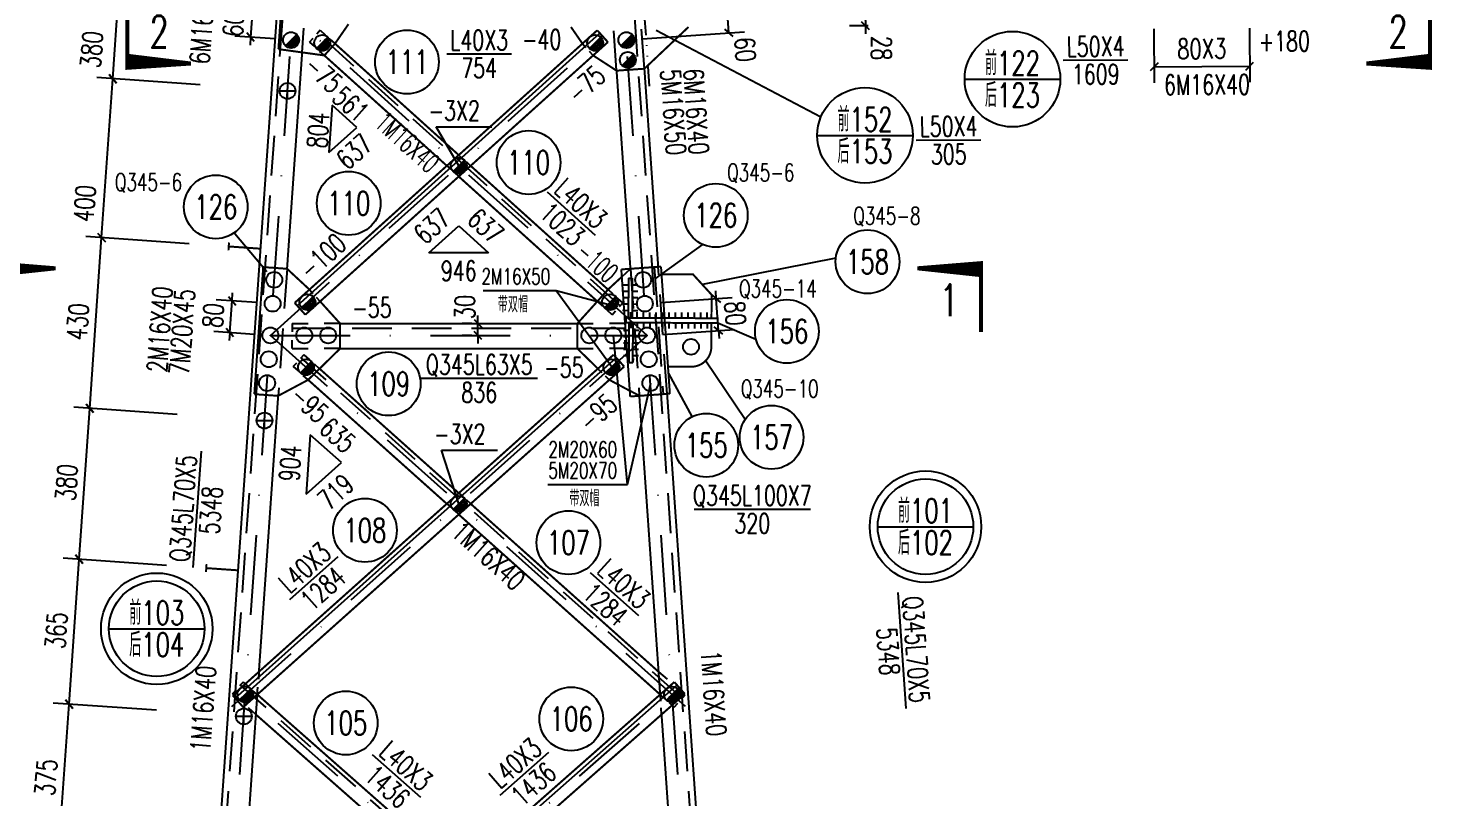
# Model space of a CAD drawing. Header units: millimetres. Extents: x 34238 to 35079, y -7738 to -7144.
# Drawn here: x 34331.1 to 34507.4, y -7601.4 to -7504.7 of the extents above; entities that cross this region are included whole.
import ezdxf
from ezdxf.enums import TextEntityAlignment as Align

# ---------------------------------------------------------------- set-up
doc = ezdxf.new("R2010")
doc.units = ezdxf.units.MM
doc.header["$LTSCALE"] = 10
for name, pattern in [('DASHDOTX2', [2, 1, -0.5, 0, -0.5]), ('DASHED', [0.75, 0.5, -0.25]), ('DIVIDE2', [0.625, 0.25, -0.125, 0, -0.125, 0, -0.125])]:
    doc.linetypes.add(name, pattern=pattern)
for name, color, linetype in [('$TD_AUDIT_GENERATED_(886)', 4, 'Continuous'), ('1', 1, 'DASHED'), ('2', 1, 'Continuous'), ('3', 1, 'Continuous'), ('4', 2, 'DASHDOTX2'), ('7', 3, 'DIVIDE2'), ('8', 3, 'Continuous')]:
    doc.layers.add(name, color=color, linetype=linetype)
doc.styles.add('DXT', font='simplex.shx', dxfattribs={"width": 0.72, "bigfont": 'hztxt.shx'})
doc.styles.get("Standard").update_dxf_attribs({"font": 'SIMPLEX.shx', "width": 0.7, "bigfont": 'gbhzfs.shx'})
doc.dimstyles.new('BZ$0', dxfattribs={"dimtxt": 2.5, "dimasz": 1, "dimexe": 2, "dimexo": 2, "dimgap": 1, "dimtad": 1, "dimdec": 0, "dimlfac": 20, "dimzin": 12, "dimdsep": 46, "dimtxsty": 'DXT', "dimblk": 'OBLIQUE', "dimcen": 0.09, "dimclrd": 1, "dimclre": 1, "dimclrt": 7, "dimadec": 4, "dimazin": 3, "dimtfac": 1.4, "dimtdec": 0, "dimtix": 1, "dimtmove": 2, "dimatfit": 3, "dimldrblk": 'OBLIQUE', "dimfxl": 1, "dimtolj": 1, "dimtzin": 0, "dimarcsym": 0})

# ---------------------------------------------------------------- blocks, each defined once
blk = doc.blocks.new('_Oblique')
at = {"color": 0, "linetype": 'ByBlock', "lineweight": -2}
blk.add_line((-0.5, -0.5), (0.5, 0.5), dxfattribs=at)
blk = doc.blocks.new('*D18')
at = {"layer": '3', "color": 1, "lineweight": -2}
for p, q in [((34410.57052517153, -7539.223468587063), (34419.54869269123, -7538.596520005895)), ((34417.55355120763, -7538.735841434197), (34417.48389049348, -7537.738270692393)), ((34417.83217370718, -7542.725832880007), (34417.55355120763, -7538.735841434197)), ((34410.84902517151, -7543.213468587061), (34419.82731519079, -7542.586511451706)), ((34417.83217370718, -7542.725832880007), (34417.90183442134, -7543.723403621811))]:
    blk.add_line(p, q, dxfattribs=at)
at = {"layer": 'Defpoints', "color": 0}
for p in [(34408.57538368793, -7539.362790015365), (34417.55355120763, -7538.735841434197), (34408.8538836879, -7543.352790015363)]:
    blk.add_point(p, dxfattribs=at)
at = {"layer": '3', "color": 1, "lineweight": -2}
for p, rotation in [((34417.55355120763, -7538.735841434197), 273.9945000001416), ((34417.83217370718, -7542.725832880007), 93.9945000001416)]:
    blk.add_blockref('_Oblique', p, dxfattribs=dict(at, rotation=rotation))
at = {"layer": '3', "color": 7, "insert": (34419.93739662646, -7540.574100550263), "char_height": 2.5, "attachment_point": 5, "rotation": 273.9945000001416, "style": 'DXT'}
blk.add_mtext('\\A1;80', dxfattribs=at)
blk = doc.blocks.new('M16X40')
blk.add_line((-0.1414200067520142, -0.1414200067520142), (0.1414200067520142, 0.1414200067520142))
blk.add_circle((0, 0), 0.2000000029802322)
for radius in [0.1599984774463594, 0.1199988633531256, 0.0799992387231797, 0.0399996193615898]:
    blk.add_arc((0, 0), radius, 225.0000000000001, 45.00000000000005)
blk = doc.blocks.new('*D25')
at = {"layer": '3', "color": 1, "lineweight": -2}
for p, q in [((34354.04874196111, -7492.921972069271), (34341.08040050666, -7492.01641098981)), ((34341.75204591644, -7511.109229193085), (34343.07554223343, -7492.155728935911)), ((34352.72524196112, -7511.875472069267), (34339.75690418967, -7510.969911246985))]:
    blk.add_line(p, q, dxfattribs=at)
at = {"layer": 'Defpoints', "color": 0}
for p in [(34343.07554223343, -7492.155728935911), (34356.04388368788, -7493.061290015372), (34354.72038368789, -7512.014790015368)]:
    blk.add_point(p, dxfattribs=at)
at = {"layer": '3', "color": 1, "lineweight": -2}
for p, rotation in [((34343.07554223343, -7492.155728935911), 86.00560000048176), ((34341.75204591644, -7511.109229193085), 266.0056000004818)]:
    blk.add_blockref('_Oblique', p, dxfattribs=dict(at, rotation=rotation))
at = {"layer": '3', "color": 7, "insert": (34339.10513631941, -7507.451153728474), "char_height": 2.5, "attachment_point": 5, "rotation": 86.00560000048176, "style": 'DXT'}
blk.add_mtext('\\A1;380', dxfattribs=at)
blk = doc.blocks.new('*D26')
at = {"layer": '3', "color": 1, "lineweight": -2}
for p, q in [((34352.72524196112, -7511.875472069267), (34339.7569041895, -7510.969911246973)), ((34340.35885915083, -7531.0607510658), (34341.75204591627, -7511.109229193074)), ((34351.33174196111, -7531.826972069262), (34338.36371742407, -7530.921433119699))]:
    blk.add_line(p, q, dxfattribs=at)
at = {"layer": 'Defpoints', "color": 0}
for p in [(34341.75204591627, -7511.109229193074), (34354.72038368789, -7512.014790015368), (34353.32688368787, -7531.966290015363)]:
    blk.add_point(p, dxfattribs=at)
at = {"layer": '3', "color": 1, "lineweight": -2}
for p, rotation in [((34341.75204591627, -7511.109229193074), 86.00560000048176), ((34340.35885915083, -7531.0607510658), 266.0056000004818)]:
    blk.add_blockref('_Oblique', p, dxfattribs=dict(at, rotation=rotation))
at = {"layer": '3', "color": 7, "insert": (34338.23539736401, -7526.777826180641), "char_height": 2.5, "attachment_point": 5, "rotation": 86.00560000048176, "style": 'DXT'}
blk.add_mtext('\\A1;400', dxfattribs=at)
blk = doc.blocks.new('*D27')
at = {"layer": '3', "color": 1, "lineweight": -2}
for p, q in [((34351.33174196111, -7531.826972069262), (34338.36371742385, -7530.921433119684)), ((34338.86117630977, -7552.508738298269), (34340.35885915061, -7531.060751065785)), ((34349.83424196111, -7553.274972069266), (34336.86603458301, -7552.369420352168))]:
    blk.add_line(p, q, dxfattribs=at)
at = {"layer": 'Defpoints', "color": 0}
for p in [(34340.35885915061, -7531.060751065785), (34353.32688368787, -7531.966290015363), (34351.82938368788, -7553.414290015367)]:
    blk.add_point(p, dxfattribs=at)
at = {"layer": '3', "color": 1, "lineweight": -2}
for p, rotation in [((34340.35885915061, -7531.060751065785), 86.00560000048176), ((34338.86117630977, -7552.508738298269), 266.0056000004818)]:
    blk.add_blockref('_Oblique', p, dxfattribs=dict(at, rotation=rotation))
at = {"layer": '3', "color": 7, "insert": (34337.36548328758, -7541.628011992665), "char_height": 2.5, "attachment_point": 5, "rotation": 86.00560000048176, "style": 'DXT'}
blk.add_mtext('\\A1;430', dxfattribs=at)
blk = doc.blocks.new('*D28')
at = {"layer": '3', "color": 1, "lineweight": -2}
for p, q in [((34349.83424196111, -7553.274972069266), (34336.86603458285, -7552.369420352157)), ((34337.53764524775, -7571.462736129249), (34338.86117630961, -7552.508738298257)), ((34348.51074196111, -7572.228972069264), (34335.54250352097, -7571.323418183148))]:
    blk.add_line(p, q, dxfattribs=at)
at = {"layer": 'Defpoints', "color": 0}
for p in [(34338.86117630961, -7552.508738298257), (34351.82938368788, -7553.414290015367), (34350.50588368788, -7572.368290015365)]:
    blk.add_point(p, dxfattribs=at)
at = {"layer": '3', "color": 1, "lineweight": -2}
for p, rotation in [((34338.86117630961, -7552.508738298257), 86.00560000048176), ((34337.53764524775, -7571.462736129249), 266.0056000004818)]:
    blk.add_blockref('_Oblique', p, dxfattribs=dict(at, rotation=rotation))
at = {"layer": '3', "color": 7, "insert": (34335.95487633606, -7561.829004524391), "char_height": 2.5, "attachment_point": 5, "rotation": 86.00560000048176, "style": 'DXT'}
blk.add_mtext('\\A1;380', dxfattribs=at)
blk = doc.blocks.new('*D29')
at = {"layer": '3', "color": 1, "lineweight": -2}
for p, q in [((34348.51074196111, -7572.228972069264), (34335.54250352084, -7571.323418183139)), ((34336.26637959588, -7589.668252493462), (34337.53764524761, -7571.46273612924)), ((34347.23924196111, -7590.434472069275), (34334.27123786912, -7589.528934547361))]:
    blk.add_line(p, q, dxfattribs=at)
at = {"layer": 'Defpoints', "color": 0}
for p in [(34337.53764524761, -7571.46273612924), (34350.50588368788, -7572.368290015365), (34349.23438368787, -7590.573790015376)]:
    blk.add_point(p, dxfattribs=at)
at = {"layer": '3', "color": 1, "lineweight": -2}
for p, rotation in [((34337.53764524761, -7571.46273612924), 86.00560000048176), ((34336.26637959588, -7589.668252493462), 266.0056000004818)]:
    blk.add_blockref('_Oblique', p, dxfattribs=dict(at, rotation=rotation))
at = {"layer": '3', "color": 7, "insert": (34334.65747797913, -7580.408761621989), "char_height": 2.5, "attachment_point": 5, "rotation": 86.00560000048176, "style": 'DXT'}
blk.add_mtext('\\A1;365', dxfattribs=at)
blk = doc.blocks.new('*D30')
at = {"layer": '3', "color": 1, "lineweight": -2}
for p, q in [((34347.23924196111, -7590.434472069275), (34334.27123786896, -7589.52893454735)), ((34334.9602894751, -7608.372482433153), (34336.26637959573, -7589.668252493451)), ((34344.66083745826, -7609.049858081677), (34332.96514774832, -7608.233164487052))]:
    blk.add_line(p, q, dxfattribs=at)
at = {"layer": 'Defpoints', "color": 0}
for p in [(34336.26637959573, -7589.668252493451), (34349.23438368787, -7590.573790015376), (34346.65597918503, -7609.189176027779)]:
    blk.add_point(p, dxfattribs=at)
at = {"layer": '3', "color": 1, "lineweight": -2}
for p, rotation in [((34336.26637959573, -7589.668252493451), 86.00560000048176), ((34334.9602894751, -7608.372482433153), 266.0056000004818)]:
    blk.add_blockref('_Oblique', p, dxfattribs=dict(at, rotation=rotation))
at = {"layer": '3', "color": 7, "insert": (34333.3688000928, -7598.86363477394), "char_height": 2.5, "attachment_point": 5, "rotation": 86.00560000048176, "style": 'DXT'}
blk.add_mtext('\\A1;375', dxfattribs=at)
blk = doc.blocks.new('M20X45')
blk.add_circle((0, 0), 0.2000000029802322)
blk = doc.blocks.new('*D48')
at = {"color": 1, "lineweight": -2}
for p, q in [((34386.86127886869, -7541.85279001537), (34385.62317510703, -7541.85279001537)), ((34387.62317510703, -7541.85279001537), (34387.62317510703, -7540.85279001537)), ((34387.62317510703, -7543.352790015363), (34387.62317510703, -7541.85279001537)), ((34386.86127886869, -7543.352790015363), (34385.62317510703, -7543.352790015363)), ((34387.62317510703, -7543.352790015363), (34387.62317510703, -7544.352790015363))]:
    blk.add_line(p, q, dxfattribs=at)
at = {"layer": 'Defpoints', "color": 0}
for p in [(34387.62317510703, -7541.85279001537), (34388.86127886869, -7541.85279001537), (34388.86127886869, -7543.352790015363)]:
    blk.add_point(p, dxfattribs=at)
at = {"color": 1, "lineweight": -2}
for p, rotation in [((34387.62317510703, -7541.85279001537), 270), ((34387.62317510703, -7543.352790015363), 90)]:
    blk.add_blockref('_Oblique', p, dxfattribs=dict(at, rotation=rotation))
at = {"color": 7, "insert": (34385.97243778073, -7539.793109663062), "char_height": 2.5, "attachment_point": 5, "rotation": 90, "style": 'DXT'}
blk.add_mtext('\\A1;30', dxfattribs=at)
blk = doc.blocks.new('DEEEE')
for p, q in [((23268.75613899919, -4844.67589971011), (23269.25613895959, -4844.675700708831)), ((23268.75613899919, -4844.67589971011), (23268.75812901197, -4849.675899314094)), ((23269.25633796086, -4845.17570066923), (23269.25613895959, -4844.675700708831)), ((23269.25613895959, -4844.675700708831), (23269.25812897237, -4849.675700312815)), ((23268.05648010713, -4845.533088537146), (23268.75648005168, -4845.532809935354)), ((23268.05679850916, -4846.333088473782), (23268.75679845372, -4846.332809871994)), ((23269.25648001208, -4845.532610934079), (23269.95647995665, -4845.532332332286)), ((23269.25679841412, -4846.332610870715), (23269.95679835868, -4846.332332268927)), ((23268.05711691121, -4847.133088410419), (23268.75711685576, -4847.132809808631)), ((23268.05743531326, -4847.933088347057), (23268.75743525781, -4847.932809745269)), ((23269.25711681617, -4847.132610807352), (23269.95711676073, -4847.132332205563)), ((23269.25743521822, -4847.93261074399), (23269.95743516278, -4847.932332142202)), ((23268.0577537153, -4848.733088283696), (23268.75775365986, -4848.732809681907)), ((23269.25812897237, -4849.675700312815), (23268.75812901197, -4849.675899314094)), ((23269.25775362027, -4848.732610680629), (23269.95775356482, -4848.73233207884))]:
    blk.add_line(p, q)
blk = doc.blocks.new('*D49')
at = {"color": 1, "lineweight": -2}
for p, q in [((34356.74183873688, -7539.007017049874), (34356.81146014167, -7538.009443563862)), ((34359.83723671588, -7539.223047205772), (34354.74669176485, -7538.867774240281)), ((34356.46333873689, -7542.997517049873), (34356.74183873688, -7539.007017049874)), ((34359.5587367159, -7543.213547205771), (34354.46819176487, -7542.85827424028)), ((34356.46333873689, -7542.997517049873), (34356.39371733209, -7543.995090535886))]:
    blk.add_line(p, q, dxfattribs=at)
at = {"layer": 'Defpoints', "color": 0}
for p in [(34356.74183873688, -7539.007017049874), (34361.83238368791, -7539.362290015364), (34361.55388368792, -7543.352790015364)]:
    blk.add_point(p, dxfattribs=at)
at = {"color": 1, "lineweight": -2}
for p, rotation in [((34356.74183873688, -7539.007017049874), 266.0077577415022), ((34356.46333873689, -7542.997517049873), 86.00775774150225)]:
    blk.add_blockref('_Oblique', p, dxfattribs=dict(at, rotation=rotation))
at = {"color": 7, "insert": (34354.35804839335, -7540.845618889081), "char_height": 2.5, "attachment_point": 5, "rotation": 86.00775774150226, "style": 'DXT'}
blk.add_mtext('\\A1;80', dxfattribs=at)
blk = doc.blocks.new('*D51')
at = {"color": 1, "lineweight": -2}
for p, q in [((34436.61983136393, -7503.062045539258), (34434.26608691123, -7503.076897646856)), ((34436.26604709643, -7503.064277914995), (34436.2597372305, -7502.064297822397)), ((34436.26604709643, -7503.064277914995), (34436.27487960995, -7504.4640442154)), ((34436.62866387745, -7504.461811839663), (34434.27491942475, -7504.476663947261)), ((34436.27487960995, -7504.4640442154), (34436.28118947588, -7505.464024307998))]:
    blk.add_line(p, q, dxfattribs=at)
at = {"layer": 'Defpoints', "color": 0}
for p in [(34438.61979154912, -7503.049425807397), (34436.27487960995, -7504.4640442154), (34438.62862406265, -7504.449192107802)]:
    blk.add_point(p, dxfattribs=at)
at = {"color": 1, "lineweight": -2}
for p, rotation in [((34436.26604709643, -7503.064277914995), 270.3615310861658), ((34436.27487960995, -7504.4640442154), 90.36153108616577)]:
    blk.add_blockref('_Oblique', p, dxfattribs=dict(at, rotation=rotation))
at = {"color": 7, "insert": (34438.28339996354, -7507.267478143554), "char_height": 2.5, "attachment_point": 5, "rotation": 270.36153108616577, "style": 'DXT'}
blk.add_mtext('\\A1;28', dxfattribs=at)
blk = doc.blocks.new('*D60')
at = {"layer": '2', "color": 1, "lineweight": -2}
for p, q in [((34362.5677429094, -7500.122958489943), (34357.48869683465, -7499.768261094706)), ((34359.48383761315, -7499.907592620124), (34359.55350337586, -7498.910022230875)), ((34359.48383761315, -7499.907592620124), (34359.06583761316, -7505.89309262013)), ((34362.14974290941, -7506.108458489949), (34357.07069683466, -7505.753761094712)), ((34359.06583761316, -7505.89309262013), (34358.99617185045, -7506.890663009379))]:
    blk.add_line(p, q, dxfattribs=at)
at = {"layer": 'Defpoints', "color": 0}
for p in [(34364.5628836879, -7500.262290015362), (34359.06583761316, -7505.89309262013), (34364.14488368791, -7506.247790015368)]:
    blk.add_point(p, dxfattribs=at)
at = {"layer": '2', "color": 1, "lineweight": -2}
for p, rotation in [((34359.48383761315, -7499.907592620124), 266.0052100343188), ((34359.06583761316, -7505.89309262013), 86.00521003431881)]:
    blk.add_blockref('_Oblique', p, dxfattribs=dict(at, rotation=rotation))
at = {"layer": '2', "color": 7, "insert": (34357.03030423734, -7502.743594654034), "char_height": 2.5, "attachment_point": 5, "rotation": 86.00521003431882, "style": 'DXT'}
blk.add_mtext('\\A1;60X2', dxfattribs=at)

msp = doc.modelspace()

# ---------------------------------------------------------------- linework, layer by layer
at = {"color": 3}
for p, q in [((34430.68025681229, -7515.924987307348), (34409.99209750566, -7505.059633284282)), ((34357.09534488304, -7530.554028398548), (34361.12194690183, -7535.311761636262)), ((34409.86212547295, -7536.262107418816), (34415.87351563704, -7531.929571915145)), ((34432.56544808962, -7533.63286958973), (34415.80436124593, -7536.933401730177)), ((34397.43223698624, -7537.710289312663), (34404.5528204986, -7539.593727179548)), ((34397.43223698624, -7537.710289312663), (34404.7241271736, -7547.672932938878)), ((34417.74417911579, -7541.761328951743), (34422.53145493406, -7543.81485009427)), ((34406.41587402606, -7562.065199462662), (34404.64654669421, -7543.361328951742)), ((34416.24420092626, -7546.529095904707), (34421.18654691165, -7553.886009309896)), ((34414.52689313635, -7553.550703770283), (34411.60827719052, -7548.1114970124)), ((34406.41587402606, -7562.065199462662), (34409.34354669421, -7549.344328951738))]:
    msp.add_line(p, q, dxfattribs=at)
for p, q in [((34364.93388368791, -7539.634290015367), (34402.93338368792, -7505.393790015371)), ((34391.82888368792, -7508.004790015368), (34383.70388368792, -7508.004790015368)), ((34469.25155894881, -7508.76997089585), (34461.12655894881, -7508.820970895853)), ((34448.74512504858, -7511.160060876382), (34460.74512504859, -7511.160060876382)), ((34430.22455098122, -7518.218631169892), (34442.22455098122, -7518.218631169892)), ((34450.79142774228, -7518.807552167709), (34442.66692774226, -7518.870052167713)), ((34402.39441282145, -7530.78648826226), (34396.35841282143, -7525.347488262263)), ((34357.13888368791, -7588.923290015366), (34404.97988368792, -7546.146290015369)), ((34395.09244337076, -7548.759207675041), (34380.46744337078, -7548.759207675041)), ((34352.84595138513, -7557.902404970335), (34351.82695138511, -7572.491904970337)), ((34429.37990585658, -7565.20777354691), (34414.75519231237, -7565.207773546903)), ((34437.82017302928, -7567.374552725092), (34449.82017302929, -7567.374552725092)), ((34363.98895851341, -7576.526958006356), (34370.04595851341, -7571.110958006351)), ((34407.80341858628, -7578.576464457852), (34401.74641858628, -7573.160464457847)), ((34441.40567302929, -7590.223052725092), (34440.3871730293, -7575.633552725099)), ((34341.27945138512, -7580.193904970336), (34353.27945138513, -7580.193904970336)), ((34358.76138368792, -7634.738290015368), (34412.61088368792, -7587.261290015369)), ((34380.46135863404, -7601.407939895607), (34374.36685863405, -7596.034939895608)), ((34390.40960616349, -7601.07714062392), (34396.50410616349, -7595.70414062392))]:
    msp.add_line(p, q)
at = {"color": 7}
for p, q in [((34406.80943491162, -7541.742683845619), (34406.8059813637, -7542.442675326287)), ((34406.81239509556, -7541.142691147852), (34406.81584864349, -7540.442699667185)), ((34407.60942517524, -7541.746630757531), (34407.60597162732, -7542.4466222382)), ((34407.61238535917, -7541.146638059769), (34407.6158389071, -7540.446646579101)), ((34408.40941543886, -7541.750577669445), (34408.40596189093, -7542.450569150113)), ((34408.4123756228, -7541.150584971678), (34408.41582917072, -7540.45059349101)), ((34409.20940570248, -7541.754524581356), (34409.20595215456, -7542.454516062026)), ((34409.21236588641, -7541.154531883594), (34409.21581943434, -7540.454540402927)), ((34410.0093959661, -7541.758471493269), (34410.00594241818, -7542.458462973937)), ((34410.01235615003, -7541.158478795511), (34410.01580969796, -7540.458487314843)), ((34410.80938622972, -7541.762418405182), (34410.80593268179, -7542.462409885851)), ((34410.81234641365, -7541.162425707429), (34410.81579996158, -7540.462434226762)), ((34411.60937649334, -7541.766365317095), (34411.60592294541, -7542.466356797762)), ((34411.61233667728, -7541.166372619346), (34411.6157902252, -7540.466381138678)), ((34412.40936675696, -7541.770312229008), (34412.40591320904, -7542.470303709677)), ((34412.41232694089, -7541.170319531264), (34412.41578048882, -7540.470328050596)), ((34413.20935702057, -7541.774259140921), (34413.20590347265, -7542.474250621588)), ((34413.21231720451, -7541.17426644318), (34413.21577075243, -7540.474274962513)), ((34414.00934728419, -7541.778206052833), (34414.00589373627, -7542.478197533503)), ((34414.01230746813, -7541.178213355099), (34414.01576101606, -7540.478221874431)), ((34414.80933754782, -7541.782152964746), (34414.80588399989, -7542.482144445414)), ((34414.81229773175, -7541.182160267015), (34414.81575127968, -7540.482168786348)), ((34415.60932781143, -7541.786099876659), (34415.60587426351, -7542.486091357328)), ((34415.61228799536, -7541.186107178934), (34415.61574154329, -7540.486115698266)), ((34416.40931807504, -7541.790046788572), (34416.40586452712, -7542.490038269239)), ((34416.41227825898, -7541.19005409085), (34416.41573180691, -7540.490062610183))]:
    msp.add_line(p, q, dxfattribs=at)
at = {"const_width": 0.25}
for points in [[(34354.68488368791, -7613.007790015368), (34373.31338368793, -7346.239790015365)], [(34363.15338368793, -7498.910790015359), (34362.56138368792, -7507.390290015368)], [(34364.5988836879, -7539.262790015366), (34402.5983836879, -7505.022290015373)], [(34371.35388368791, -7504.254790015368), (34369.6663836879, -7506.695790015363)], [(34399.29546470178, -7504.604241425643), (34400.74138368792, -7506.695790015367)], [(34402.5983836879, -7505.022290015373), (34403.93738368791, -7506.508290015363)], [(34408.51929521648, -7509.849355930679), (34414.06266688954, -7504.604241425644)], [(34403.93738368791, -7506.508290015363), (34365.93788368791, -7540.74879001537)], [(34368.3273836879, -7508.18179001536), (34369.6663836879, -7506.695790015363)], [(34385.20388368788, -7520.696290015372), (34369.6663836879, -7506.695790015363)], [(34362.56138368792, -7507.390290015368), (34368.3273836879, -7508.18179001536)], [(34365.54038368791, -7507.798790015366), (34363.6423836879, -7534.977790015369)], [(34368.3273836879, -7508.18179001536), (34383.7098836879, -7522.042290015363)], [(34402.08038368793, -7508.181790015362), (34405.02760868522, -7510.093181586484)], [(34405.02760868522, -7510.093181586484), (34408.51929521648, -7509.849355930679)], [(34405.02760868522, -7510.093181586484), (34406.76538368792, -7534.977790015369)], [(34410.25700607788, -7534.734110531101), (34408.51929521648, -7509.849355930679)], [(34403.95138368794, -7537.589290015369), (34386.69788368792, -7522.042290015363)], [(34385.20388368788, -7523.388290015368), (34402.61288368789, -7539.075290015366)], [(34360.64938368791, -7534.768790015367), (34359.53488368792, -7550.730290015365)], [(34363.6423836879, -7534.977790015369), (34360.64938368791, -7534.768790015367)], [(34366.45638368791, -7537.589290015369), (34363.6423836879, -7534.977790015369)], [(34405.61810887676, -7535.058046297423), (34410.60596258947, -7534.709742779436)], [(34406.73265747651, -7551.018853708443), (34405.61810887676, -7535.058046297423)], [(34406.76538368792, -7534.977790015369), (34409.75838368791, -7534.768790015367)], [(34411.72051118921, -7550.670550190453), (34410.60596258947, -7534.709742779436)], [(34403.95138368794, -7537.589290015369), (34405.68267006425, -7535.982589812182)], [(34416.94452663869, -7541.192680044651), (34416.9591097601, -7538.236861575673), (34414.62754473276, -7535.681181812726), (34410.67243588515, -7535.661668492434)], [(34402.61288368789, -7539.075290015366), (34403.95138368794, -7537.589290015369)], [(34365.93788368791, -7540.74879001537), (34364.5988836879, -7539.262790015366)], [(34370.30388368792, -7541.852790015369), (34367.79488368792, -7539.075290015366)], [(34400.1038836879, -7541.852790015369), (34402.61288368789, -7539.075290015366)], [(34370.30388368792, -7545.002790015364), (34370.30388368792, -7541.852790015369)], [(34370.30388368792, -7541.852790015369), (34400.1038836879, -7541.852790015369)], [(34400.1038836879, -7545.002790015364), (34400.1038836879, -7541.852790015369)], [(34406.2094422139, -7541.739723661618), (34417.70930225343, -7541.796460520431), (34417.71226243737, -7541.196467822716), (34406.21240239783, -7541.139730963903), (34406.2094422139, -7541.739723661618)], [(34416.94156645476, -7541.792672742364), (34416.92676553507, -7544.792636230939)], [(34356.80538368793, -7588.550790015359), (34404.64638368789, -7545.77329001537)], [(34366.29188368793, -7548.930790015364), (34370.30388368792, -7545.002790015364)], [(34400.1038836879, -7545.002790015364), (34370.30388368792, -7545.002790015364)], [(34402.6833836879, -7547.528290015367), (34400.1038836879, -7545.002790015364)], [(34404.64638368789, -7545.77329001537), (34405.97938368793, -7547.264290015364)], [(34405.97938368793, -7547.264290015364), (34358.13838368791, -7590.041790015368)], [(34385.20388368788, -7563.158290015364), (34367.72438368792, -7547.528290015367)], [(34414.41446186151, -7547.280271705009), (34411.48275685496, -7547.265807552187)], [(34362.5278836879, -7550.939290015367), (34366.29188368793, -7548.930790015364)], [(34366.29188368793, -7548.930790015364), (34383.70338368792, -7564.499790015367)], [(34406.68248398727, -7550.300348118777), (34404.11588368792, -7548.930790015364)], [(34359.53488368792, -7550.730290015365), (34362.5278836879, -7550.939290015367)], [(34362.5278836879, -7550.939290015367), (34360.1073836879, -7585.598290015374)], [(34406.73265747651, -7551.018853708443), (34411.72051118921, -7550.670550190453)], [(34410.8728836879, -7550.730290015365), (34407.87988368792, -7550.939290015367)], [(34407.87988368792, -7550.939290015367), (34410.49988368791, -7588.455790015372)], [(34415.72288368791, -7613.007790015368), (34411.37155467762, -7550.694917942117)], [(34410.30038368792, -7585.598290015374), (34386.7043836879, -7564.499790015367)], [(34385.20388368788, -7565.841290015369), (34410.49788368793, -7588.457790015365)], [(34358.43038368793, -7634.363290015366), (34412.28038368791, -7586.886290015367)], [(34412.28038368791, -7586.886290015367), (34413.60288368791, -7588.386290015374)], [(34358.13838368791, -7590.041790015368), (34356.80538368793, -7588.550790015359)], [(34356.89788368793, -7588.468290015362), (34356.89788368793, -7588.468290015362)], [(34359.90788368791, -7588.459790015373), (34358.17638368791, -7613.251790015367)], [(34413.60288368791, -7588.386290015374), (34359.75338368793, -7635.863290015373)], [(34359.90788368791, -7588.455790015372), (34359.90788368791, -7588.455790015372)], [(34385.20388368788, -7610.758290015363), (34359.90988368789, -7588.457790015365)], [(34410.49988368791, -7588.459790015373), (34410.49988368791, -7588.459790015373)], [(34413.50988368792, -7588.468290015362), (34413.50988368792, -7588.468290015362)], [(34359.73288368789, -7590.967790015367), (34383.69188368792, -7612.091290015369)], [(34410.67488368793, -7590.967790015367), (34412.23138368791, -7613.251790015367)]]:
    msp.add_lwpolyline(points, dxfattribs=at)
at = {"color": 2, "const_width": 0.5}
for points in [[(34351.57088818478, -7509.194526391695), (34343.57088818477, -7509.19452639171), (34343.57088818474, -7501.19452639171)], [(34499.17193820611, -7509.194526391695), (34507.17193820612, -7509.19452639171), (34507.17193820614, -7501.19452639171)], [(34334.58608279097, -7534.919871542903), (34326.58608279097, -7534.919871542888), (34326.58608279094, -7542.919871542888)], [(34442.78187388132, -7534.919871542903), (34450.78187388133, -7534.919871542888), (34450.78187388136, -7542.919871542888)]]:
    msp.add_lwpolyline(points, dxfattribs=at)
at = {"const_width": 0.25}
msp.add_lwpolyline([(34414.41446186151, -7547.280271705009, 0.414213562373095), (34416.92676553507, -7544.792636230939)], format="xyb", dxfattribs=at)
for centre, radius in [((34378.70388368792, -7509.004790015362), 4), ((34454.7451250486, -7511.160060876382), 6), ((34436.22455098124, -7518.218631169892), 6), ((34393.97886567153, -7521.629782765647), 4), ((34371.38688368791, -7526.752290015367), 4), ((34354.6906579315, -7527.205551489626), 4), ((34417.48855775479, -7528.270113081122), 4), ((34436.53889645983, -7534.092987019565), 4), ((34426.41102423684, -7542.840713540743), 4), ((34376.40673074514, -7549.428180920171), 4), ((34424.49038889135, -7556.140921319966), 4), ((34416.29337697347, -7557.139510654637), 4), ((34443.82017302927, -7567.374552725092), 7), ((34443.82017302927, -7567.374552725092), 6), ((34373.42811566642, -7567.829835308823), 4), ((34398.98027288543, -7569.377044831164), 4), ((34347.27945138514, -7580.193904970336), 7), ((34347.27945138514, -7580.193904970336), 6), ((34399.33298611616, -7591.519237604489), 4), ((34371.01667287455, -7592.031697621269), 4)]:
    msp.add_circle(centre, radius)
at = {"layer": '1'}
for p, q in [((34355.43338368792, -7613.060290015366), (34374.06138368791, -7346.292290015364)), ((34414.97438368791, -7613.060290015366), (34396.34638368792, -7346.292290015364)), ((34408.51929521649, -7509.849355930679), (34407.61368598535, -7496.880648660961)), ((34365.54038368791, -7507.798790015369), (34365.75288368792, -7504.756790015364)), ((34367.80938368792, -7505.022290015369), (34367.36738368792, -7505.512790015366)), ((34367.80938368792, -7505.022290015369), (34368.42188368791, -7505.574790015364)), ((34405.02765898787, -7510.093178073832), (34404.6548836879, -7504.756790015364)), ((34366.47038368792, -7506.508290015365), (34366.91238368792, -7506.017790015369)), ((34366.47038368792, -7506.508290015365), (34367.08338368793, -7507.060290015363)), ((34405.47388368791, -7539.634290015367), (34367.47438368791, -7505.393790015371)), ((34369.6663836879, -7506.695790015367), (34369.05338368793, -7506.143790015369)), ((34400.74138368792, -7506.695790015367), (34401.18338368793, -7507.186290015363)), ((34368.3273836879, -7508.181790015362), (34367.71488368791, -7507.629290015368)), ((34402.08038368793, -7508.181790015362), (34401.63838368793, -7507.691290015366)), ((34385.2038836879, -7520.696290015369), (34385.69688368792, -7521.140290015366)), ((34383.70988368791, -7522.042290015363), (34384.2028836879, -7522.486790015366)), ((34386.69788368792, -7522.042290015363), (34386.20488368793, -7521.598290015365)), ((34385.2038836879, -7523.388290015366), (34384.71088368791, -7522.944290015368)), ((34363.64238368791, -7534.977790015366), (34362.5278836879, -7550.939290015369)), ((34405.68267006425, -7535.982589812182), (34406.76538368792, -7534.977790015369)), ((34406.76538368792, -7534.977790015366), (34407.87988368792, -7550.939290015369)), ((34409.75781564995, -7534.768969168143), (34410.87282668593, -7550.72974428708)), ((34411.37136142932, -7550.69493143671), (34410.25681282957, -7534.734124025696)), ((34366.4563836879, -7537.589290015369), (34366.4563836879, -7537.589290015369)), ((34366.4563836879, -7537.589290015369), (34366.4563836879, -7537.589290015369)), ((34366.4563836879, -7537.589290015369), (34366.89788368792, -7538.079790015365)), ((34367.79488368792, -7539.075290015364), (34367.35338368791, -7538.584790015368)), ((34403.95138368792, -7537.589290015369), (34404.5643836879, -7538.141790015363)), ((34402.6128836879, -7539.075290015364), (34403.22588368791, -7539.627290015371)), ((34404.46988368792, -7540.74879001537), (34403.85688368791, -7540.196290015367)), ((34404.46988368792, -7540.74879001537), (34404.91188368792, -7540.258290015365)), ((34405.80888368793, -7539.262790015366), (34405.19588368792, -7538.710790015368)), ((34405.80888368793, -7539.262790015366), (34405.36688368792, -7539.753290015362)), ((34364.30388368793, -7541.852790015366), (34364.30388368793, -7542.892290015363)), ((34364.30388368793, -7541.852790015366), (34366.2838836879, -7541.852790015366)), ((34370.30388368792, -7541.852790015366), (34368.32388368791, -7541.852790015366)), ((34400.10388368791, -7541.852790015366), (34402.08388368791, -7541.852790015366)), ((34406.1038836879, -7541.852790015366), (34404.12388368793, -7541.852790015366)), ((34406.1038836879, -7541.852790015366), (34406.1038836879, -7542.892290015363)), ((34364.30388368793, -7542.45279001537), (34406.1038836879, -7542.45279001537)), ((34364.30388368793, -7545.002790015362), (34364.30388368793, -7543.963290015365)), ((34364.30388368793, -7545.002790015362), (34366.2838836879, -7545.002790015362)), ((34370.30388368792, -7545.002790015362), (34368.32388368791, -7545.002790015362)), ((34400.10388368791, -7545.002790015362), (34402.08388368791, -7545.002790015362)), ((34406.1038836879, -7545.002790015362), (34404.12388368793, -7545.002790015362)), ((34406.1038836879, -7545.002790015362), (34406.1038836879, -7543.963290015365)), ((34364.42838368791, -7547.264290015366), (34364.86838368793, -7546.772290015362)), ((34364.42838368791, -7547.264290015366), (34365.04338368791, -7547.814290015369)), ((34365.76138368793, -7545.77329001537), (34365.32138368791, -7546.265290015364)), ((34413.26888368792, -7588.923290015366), (34365.42788368791, -7546.146290015369)), ((34365.76138368793, -7545.77329001537), (34366.4088836879, -7546.352790015364)), ((34367.72438368792, -7547.528290015363), (34367.07638368792, -7546.949290015365)), ((34366.29188368791, -7548.930790015367), (34365.67688368792, -7548.380790015364)), ((34402.6833836879, -7547.528290015363), (34403.15638368792, -7547.991290015363)), ((34404.11588368791, -7548.930790015367), (34403.64338368792, -7548.468290015364)), ((34407.87988368792, -7550.939290015367), (34406.68248398727, -7550.300348118779)), ((34385.2038836879, -7563.158290015364), (34385.69888368791, -7563.600790015364)), ((34383.70338368793, -7564.499790015363), (34384.19888368793, -7564.942290015362)), ((34386.7043836879, -7564.499790015363), (34386.2088836879, -7564.056790015367)), ((34385.2038836879, -7565.841290015371), (34384.70888368792, -7565.398290015366)), ((34360.1073836879, -7585.59829001537), (34360.04188368791, -7586.54229001537)), ((34410.30038368793, -7585.59829001537), (34411.35938368792, -7586.545290015367)), ((34356.8048836879, -7588.386290015371), (34357.2413836879, -7587.89129001537)), ((34358.12738368793, -7586.886290015365), (34357.6908836879, -7587.381290015366)), ((34411.64638368791, -7634.738290015368), (34357.79688368791, -7587.261290015369)), ((34358.12738368793, -7586.886290015365), (34358.71538368792, -7587.404290015367)), ((34359.90788368792, -7588.45579001537), (34359.32038368791, -7587.937790015369)), ((34359.90788368792, -7588.459790015369), (34359.97388368792, -7587.515290015364)), ((34413.50988368791, -7588.468290015364), (34412.45088368792, -7587.521290015367)), ((34356.8048836879, -7588.386290015371), (34356.8353836879, -7588.413290015371)), ((34356.89788368792, -7588.468290015364), (34356.8668836879, -7588.441290015364)), ((34356.89788368792, -7588.468290015364), (34357.8333836879, -7589.292790015363)), ((34359.90788368792, -7588.45579001537), (34359.90888368793, -7588.456290015367)), ((34359.9098836879, -7588.457790015365), (34359.90938368791, -7588.457290015369)), ((34410.49788368793, -7588.457790015365), (34410.49838368791, -7588.458290015362)), ((34410.49988368791, -7588.459790015369), (34410.49938368792, -7588.458790015367)), ((34410.49988368791, -7588.45579001537), (34410.55738368791, -7589.284790015365)), ((34410.49988368791, -7588.459790015369), (34411.08388368793, -7588.98179001537)), ((34412.26938368792, -7590.041790015368), (34411.6853836879, -7589.519790015367)), ((34412.26938368792, -7590.041790015368), (34412.70888368791, -7589.549790015364)), ((34413.6023836879, -7588.550790015363), (34413.16238368792, -7589.042790015366)), ((34413.50988368791, -7588.468290015364), (34413.5403836879, -7588.495290015364)), ((34413.6023836879, -7588.550790015363), (34413.5718836879, -7588.523290015366)), ((34359.7328836879, -7590.967790015367), (34358.7968836879, -7590.142790015363)), ((34410.67488368793, -7590.967790015367), (34410.61738368793, -7590.138790015364))]:
    msp.add_line(p, q, dxfattribs=at)
at = {"layer": '2'}
for p, q in [((34382.35509426143, -7517.166389685386), (34389.3550942614, -7517.166389685386)), ((34385.2038836879, -7522.042290015363), (34382.35509426143, -7517.166389685386)), ((34383.06014531282, -7557.781107908664), (34390.06014531279, -7557.781107908664)), ((34385.2038836879, -7564.499790015363), (34383.06014531282, -7557.781107908664))]:
    msp.add_line(p, q, dxfattribs=at)
at = {"layer": '2', "const_width": 0.25}
for points in [[(34364.69838368785, -7512.641790015374), (34363.69838368788, -7512.641790015374), (34363.69838368788, -7513.641790015366), (34363.69838368788, -7512.641790015374), (34362.69838368788, -7512.641790015374)], [(34360.30988368788, -7532.454290015366), (34356.31988368786, -7532.175290015364), (34356.28488368786, -7532.674290015368), (34356.35438368787, -7531.676790015363)], [(34361.80738368788, -7554.041290015366), (34360.80738368788, -7554.041290015366), (34360.80738368788, -7555.041290015359), (34360.80738368788, -7554.041290015366), (34359.80738368788, -7554.041290015366)], [(34357.48888368788, -7572.855790015366), (34353.49838368787, -7572.577290015366), (34353.46388368786, -7573.075790015368), (34353.5333836879, -7572.078290015363)], [(34359.21288368787, -7591.200790015368), (34358.21288368787, -7591.200790015368), (34358.21288368787, -7592.200790015368), (34358.21288368787, -7591.200790015368), (34357.2128836879, -7591.200790015368)]]:
    msp.add_lwpolyline(points, dxfattribs=at)
at = {"layer": '2'}
for centre in [(34363.69838368787, -7512.64179001537), (34414.37679656978, -7544.780055449202), (34360.80738368789, -7554.041290015368), (34358.21288368788, -7591.200790015366)]:
    msp.add_circle(centre, 1, dxfattribs=at)
at = {"layer": '3'}
for p, q in [((34369.28981715292, -7514.407740214258), (34368.8722171529, -7520.392540214256)), ((34372.40181715291, -7517.211740214254), (34369.28981715292, -7514.407740214258)), ((34368.8722171529, -7520.392540214256), (34372.40181715291, -7517.211740214254)), ((34381.4538836879, -7532.973672749753), (34385.2038836879, -7529.594672749748)), ((34385.2038836879, -7529.594672749748), (34388.9538836879, -7532.973672749753)), ((34388.9538836879, -7532.973672749753), (34381.4538836879, -7532.973672749753)), ((34366.55422159979, -7555.818240543314), (34366.03172159979, -7563.303240543311)), ((34370.47822159976, -7559.327240543309), (34366.55422159979, -7555.818240543314)), ((34366.03172159979, -7563.303240543311), (34370.47822159976, -7559.327240543309))]:
    msp.add_line(p, q, dxfattribs=at)
at = {"layer": '4'}
for p, q in [((34354.90388368791, -7638.585290015364), (34375.3778836879, -7345.381790015364)), ((34415.50388368792, -7638.585290015364), (34395.02988368793, -7345.381790015364)), ((34361.55388368792, -7543.352790015362), (34406.05388368792, -7503.254790015364)), ((34408.85388368791, -7543.352790015362), (34364.3538836879, -7503.254790015364)), ((34356.72638368792, -7589.962790015363), (34408.85388368791, -7543.352790015362)), ((34361.55388368792, -7543.352790015362), (34408.85388368791, -7543.352790015362)), ((34413.6813836879, -7589.962790015363), (34361.55388368792, -7543.352790015362)), ((34355.15388368792, -7638.585290015364), (34413.69138368791, -7586.974790015367)), ((34415.25388368791, -7638.585290015364), (34356.71638368792, -7586.974790015367))]:
    msp.add_line(p, q, dxfattribs=at)
at = {"layer": '7'}
msp.add_line((34409.17474868791, -7512.05878001537), (34405.47087268791, -7459.017005015368), dxfattribs=at)
at = {"layer": '8'}
for p, q in [((34388.26977824192, -7537.710289312663), (34397.43223698624, -7537.710289312663)), ((34396.40070712642, -7562.065199462662), (34406.41587402606, -7562.065199462662))]:
    msp.add_line(p, q, dxfattribs=at)

# ---------------------------------------------------------------- block references
at = {"rotation": 359.7173221094902}
msp.add_blockref('DEEEE', (11161.93374964401, -2576.724710828981), dxfattribs=at)
at = {"xscale": -1, "rotation": 179.7173221094903}
msp.add_blockref('DEEEE', (11114.21387045159, -12276.55873034584), dxfattribs=at)
at = {"layer": '2', "xscale": 5, "yscale": 5, "zscale": 5}
for name, p in [('M16X40', (34364.14488368791, -7506.24779001537)), ('M16X40', (34368.06838368793, -7506.601790015367)), ('M16X40', (34402.3393836879, -7506.601790015367)), ('M16X40', (34406.26288368792, -7506.24779001537)), ('M16X40', (34406.43703544691, -7508.741716871724)), ('M16X40', (34385.2038836879, -7522.042290015363)), ('M20X45', (34362.0413836879, -7536.369790015362)), ('M20X45', (34408.36638368793, -7536.369790015362)), ('M20X45', (34361.8323836879, -7539.362290015362)), ('M16X40', (34366.19688368791, -7539.168790015367)), ('M16X40', (34404.21088368791, -7539.168790015367)), ('M20X45', (34408.57538368793, -7539.362290015362)), ('M20X45', (34361.55388368792, -7543.352790015362)), ('M20X45', (34365.80388368791, -7543.352790015362)), ('M20X45', (34368.8038836879, -7543.352790015362)), ('M20X45', (34401.60388368793, -7543.352790015362)), ('M20X45', (34404.60388368792, -7543.352790015362)), ('M20X45', (34408.85388368791, -7543.352790015362)), ('M20X45', (34361.34488368792, -7546.345290015362)), ('M20X45', (34409.06288368791, -7546.345290015362)), ('M16X40', (34366.02638368793, -7547.352290015362)), ('M16X40', (34404.3813836879, -7547.352290015362)), ('M20X45', (34361.13588368793, -7549.338290015368)), ('M20X45', (34409.2718836879, -7549.338290015368)), ('M16X40', (34385.2038836879, -7564.499790015363)), ('M16X40', (34358.40388368793, -7588.462790015366)), ('M16X40', (34412.0038836879, -7588.462790015366))]:
    msp.add_blockref(name, p, dxfattribs=at)

# ---------------------------------------------------------------- texts
at = {"layer": '$TD_AUDIT_GENERATED_(886)', "width": 0.7}
for s, p in [('\\M+5C7B0152', (34436.22455098124, -7517.71863116989)), ('\\M+5BAF3153', (34436.22455098124, -7521.718631169886))]:
    msp.add_text(s, height=3, dxfattribs=at).set_placement(p, align=Align.CENTER)
for s, p in [('158', (34436.53909645983, -7534.093082019561)), ('156', (34426.41122423684, -7542.840808540739)), ('155', (34416.29343197347, -7557.139365654633)), ('157', (34424.49058889134, -7556.141016319962))]:
    msp.add_text(s, height=3, dxfattribs=at).set_placement(p, align=Align.MIDDLE_CENTER)
at = {"color": 2, "width": 0.7}
for s, p in [('2', (34347.57088818476, -7505.194526391719)), ('1', (34446.78187388135, -7538.919871542879))]:
    msp.add_text(s, height=4, dxfattribs=at).set_placement(p, align=Align.MIDDLE)
msp.add_text('2', height=4, rotation=359.9999999997916, dxfattribs=at).set_placement((34503.17193820613, -7505.194526391719), align=Align.MIDDLE)
at = {"width": 0.7}
for s, height, p in [('L40X3', 2.5, (34387.76638368792, -7507.504790015366)), ('-40', 2.5, (34395.62038723452, -7507.416276270798)), ('754', 2.5, (34387.76638368792, -7511.00479001537)), ('\\M+5C7B0122', 3, (34454.7451250486, -7510.66006087638)), ('\\M+5BAF3123', 3, (34454.7451250486, -7514.660060876377)), ('-55', 2.5, (34374.30388368793, -7541.102790015368)), ('Q345L63X5', 2.5, (34387.77994337079, -7548.259207675039)), ('-55', 2.5, (34398.41033435299, -7548.622919365311)), ('836', 2.5, (34387.77994337079, -7551.759207675042)), ('\\M+5C7B0101', 3, (34443.82017302927, -7566.874052725094)), ('\\M+5BAF3102', 3, (34443.82017302927, -7570.874052725099)), ('\\M+5C7B0103', 3, (34347.27945138514, -7579.693904970334)), ('\\M+5BAF3104', 3, (34347.27945138514, -7583.693904970331))]:
    msp.add_text(s, height=height, dxfattribs=at).set_placement(p, align=Align.CENTER)
for s, rotation, width, p in [('+180', 0.361399999998536, 0.7, (34488.89155317348, -7507.640310608926)), ('L50X4', 0.361399999998536, 0.7, (34465.18605894882, -7508.29547089585)), ('-75', 317.978700000021, 0.7, (34367.35958904196, -7511.457175921822)), ('-75', 42.021299999979, 0.7, (34402.0153952158, -7512.753689877512)), ('1609', 0.361399999998536, 0.7, (34465.20805894881, -7511.795470895853)), ('L50X4', 0.4405999999560504, 0.7, (34446.72542774229, -7518.338552167706)), ('305', 0.4405999999560504, 0.7, (34446.75242774227, -7521.83855216771)), ('L40X3', 317.978700000021, 0.7, (34399.71141282146, -7527.695488262265)), ('1023', 317.978700000021, 0.7, (34397.36841282145, -7530.295488262267)), ('-100', 42.021299999979, 0.7, (34368.92588368791, -7534.35479001537)), ('-100', 317.978700000021, 0.6, (34401.74367941048, -7535.060713655539)), ('-95', 318.1983999999211, 0.7, (34365.60555982791, -7552.898448529797)), ('-95', 41.80160000007891, 0.7, (34403.48865137305, -7553.997356734804)), ('Q345L70X5', 86.00560000006593, 0.7, (34351.83795138513, -7565.162404970331)), ('5348', 86.00560000006593, 0.7, (34355.32945138511, -7565.406404970334)), ('Q345L100X7', 0.0009389942634103, 0.7, (34422.06784166286, -7564.707653084508)), ('320', 0.0009389942634103, 0.7, (34422.0678439706, -7568.207897540262)), ('L40X3', 41.8016000001566, 0.7, (34366.68445851343, -7573.446458006349)), ('L40X3', 318.1983999999211, 0.7, (34405.10791858627, -7575.495964457847)), ('1284', 41.8016000001566, 0.7, (34369.01745851343, -7576.055458006353)), ('1284', 318.1983999999211, 0.7, (34402.77491858627, -7578.104964457849)), ('Q345L70X5', 273.9943999999341, 0.7, (34441.39517302926, -7582.893552725096)), ('5348', 273.9943999999341, 0.7, (34437.90367302928, -7583.137052725093)), ('L40X3', 318.5986999998721, 0.7, (34377.74485863406, -7598.346439895613)), ('L40X3', 41.40130000012783, 0.7, (34393.12610616349, -7598.015640623928)), ('1436', 318.5986999998721, 0.7, (34375.43035863403, -7600.971939895608)), ('1436', 41.40130000012783, 0.7, (34395.44060616352, -7600.641140623922))]:
    msp.add_text(s, height=2.5, rotation=rotation, dxfattribs=dict(width=width)).set_placement(p, align=Align.CENTER)
for s, p in [('111', (34378.70388368792, -7509.004940015368)), ('110', (34393.97888567153, -7521.629782765647)), ('126', (34354.69046793151, -7527.20575148963)), ('110', (34371.3870436879, -7526.752440015363)), ('126', (34417.48874775478, -7528.270313081126)), ('109', (34376.40673074514, -7549.428230920179)), ('108', (34373.42793066643, -7567.82993530882)), ('107', (34398.98048788543, -7569.377044831164)), ('105', (34371.01690787456, -7592.031492621272)), ('106', (34399.33312611618, -7591.519177604487))]:
    msp.add_text(s, height=3, dxfattribs=at).set_placement(p, align=Align.MIDDLE_CENTER)
for s, p in [('Q345-6', (34418.91449797048, -7523.975265795269)), ('Q345-6', (34342.02165793151, -7525.205551489627)), ('Q345-8', (34434.75416521278, -7529.419270107584)), ('Q345-14', (34420.4036579029, -7538.572315602731)), ('Q345-10', (34420.62717323558, -7551.134143878095))]:
    msp.add_text(s, height=2.2, dxfattribs=at).set_placement(p)
at = {"layer": '2', "width": 0.7}
for p in [(34381.41431904245, -7516.362463770049), (34382.11937009385, -7556.977181993327)]:
    msp.add_text('-3X2', height=2.5, dxfattribs=at).set_placement(p)
for s, p in [('2M16X50', (34388.05989782758, -7536.930815312351)), ('\\M+5B4F8\\M+5CBAB\\M+5C3B1                        ', (34390.11354448423, -7540.448404150089)), ('2M20X60', (34396.45915866694, -7558.673236518118)), ('5M20X70', (34396.45915866694, -7561.320076227139)), ('\\M+5B4F8\\M+5CBAB\\M+5C3B1                        ', (34399.09718152405, -7564.803314300088))]:
    msp.add_text(s, height=2, rotation=359.9600942688687, dxfattribs=at).set_placement(p)
at = {"layer": '3'}
for s, rotation, width, p in [('6M16X40', 86.00560000006593, 0.7, (34355.01720385941, -7503.995155390059)), ('5M16X50', 273.9943999999341, 0.7, (34410.15922222205, -7515.443908573214)), ('6M16X40', 273.9943999999341, 0.7, (34413.02897494627, -7515.36547488137)), ('6M16X40', 0.361399999998536, 0.7, (34479.1874159872, -7513.848394901723)), ('1M16X40', 317.978700000021, 0.6, (34377.41029131424, -7520.574646759078)), ('2M16X40', 86.00560000006593, 0.7, (34349.65581046674, -7542.734889074169)), ('7M20X45', 86.00560000006593, 0.7, (34352.45823430725, -7543.04526633047)), ('1M16X40', 318.1983999999211, 0.7, (34387.60388367562, -7572.510490129263)), ('1M16X40', 273.9943999995182, 0.7, (34415.22677665408, -7588.433122712011)), ('1M16X40', 86.00560000006593, 0.7, (34355.11487942271, -7590.373740228983))]:
    msp.add_text(s, height=2.5, rotation=rotation, dxfattribs=dict(at, width=width)).set_placement(p, align=Align.BOTTOM_CENTER)
at = {"layer": '3', "width": 0.7}
for s, rotation, p in [('561', 317.9788000001298, (34370.80176109531, -7515.248589900701)), ('804', 86.00560000006593, (34368.79698392739, -7517.670240307118)), ('637', 42.021299999979, (34372.91707840205, -7521.184442684322)), ('637', 42.021299999979, (34382.65938368793, -7530.541172749749)), ('637', 317.978700000021, (34387.7483836879, -7530.541172749749)), ('635', 318.1983999999211, (34369.18272159979, -7556.827240543309)), ('904', 86.00560000006593, (34365.29522159977, -7559.491240543313)), ('719', 41.80169999992012, (34370.5877215998, -7563.924240543312))]:
    msp.add_text(s, height=2.5, rotation=rotation, dxfattribs=at).set_placement(p, align=Align.CENTER)
msp.add_text('946', height=2.5, dxfattribs=at).set_placement((34385.2038836879, -7536.473672749747), align=Align.CENTER)

# ---------------------------------------------------------------- dimensions: what is measured, and where the dimension line sits
at = {"color": 3}
for base, p1, p2, angle, text, picture, middle in [((34436.27487960995, -7504.4640442154), (34438.61979154913, -7503.049425807398), (34438.62862406265, -7504.449192107802), 270.36153108616577, '28', '*D51', (34438.28339996354, -7507.267478143554)), ((34387.62317510703, -7541.85279001537), (34388.86127886869, -7543.352790015362), (34388.86127886869, -7541.852790015369), 90, '30', '*D48', (34385.97243778073, -7539.793109663062))]:
    dim = msp.add_linear_dim(base=base, p1=p1, p2=p2, angle=angle, text=text, dimstyle='BZ$0', dxfattribs=at)
    dim.commit()
    dim.dimension.update_dxf_attribs({"geometry": picture, "text_midpoint": middle, "dimtype": 129})
msp.add_aligned_dim(p1=(34472.48256419465, -7502.84829029699), p2=(34484.4823836879, -7502.760290015369), distance=-6.779442902801715, text='80X3', dimstyle='BZ$0', dxfattribs=at).render()
dim = msp.add_aligned_dim(p1=(34361.55388368792, -7543.352790015362), p2=(34361.8323836879, -7539.362290015362), distance=5.102927275430773, text='80', dimstyle='BZ$0', dxfattribs=at)
dim.commit()
dim.dimension.update_dxf_attribs({"geometry": '*D49', "text_midpoint": (34354.35804839335, -7540.845618889081)})
at = {"layer": '2', "color": 3}
dim = msp.add_aligned_dim(p1=(34364.5628836879, -7500.262290015364), p2=(34364.14488368791, -7506.24779001537), distance=-5.091416234373766, text='60X2', dimstyle='BZ$0', dxfattribs=at)
dim.commit()
dim.dimension.update_dxf_attribs({"geometry": '*D60', "text_midpoint": (34357.03030423734, -7502.743594654034)})
at = {"layer": '3'}
for base, p1, p2, text, picture, middle in [((34343.07554223343, -7492.155728935911), (34354.72038368788, -7512.014790015366), (34356.04388368788, -7493.06129001537), '380', '*D25', (34339.10513631941, -7507.451153728474)), ((34341.75204591627, -7511.109229193074), (34353.32688368787, -7531.966290015362), (34354.72038368788, -7512.014790015366), '400', '*D26', (34338.23539736401, -7526.777826180641))]:
    dim = msp.add_linear_dim(base=base, p1=p1, p2=p2, angle=266.0056000004818, text=text, dimstyle='BZ$0', dxfattribs=at)
    dim.commit()
    dim.dimension.update_dxf_attribs({"geometry": picture, "text_midpoint": middle, "dimtype": 128})
msp.add_linear_dim(base=(34419.09863570686, -7505.35146495808), p1=(34406.05388368792, -7503.254790015364), p2=(34406.26288368792, -7506.247790015374), angle=273.9945000001416, location=(34421.1813307959, -7507.440958779306), text='60', dimstyle='BZ$0', dxfattribs=at).render()
for base, p1, p2, angle, text, picture, middle in [((34340.35885915061, -7531.060751065785), (34351.82938368788, -7553.414290015366), (34353.32688368787, -7531.966290015362), 266.0056000004818, '430', '*D27', (34337.36548328758, -7541.628011992665)), ((34417.55355120763, -7538.735841434197), (34408.8538836879, -7543.352790015362), (34408.57538368792, -7539.362790015364), 273.9945000001416, '80', '*D18', (34419.93739662646, -7540.574100550263)), ((34338.86117630961, -7552.508738298257), (34350.50588368788, -7572.368290015364), (34351.82938368788, -7553.414290015366), 266.0056000004818, '380', '*D28', (34335.95487633606, -7561.829004524391)), ((34337.53764524761, -7571.46273612924), (34349.23438368787, -7590.573790015374), (34350.50588368788, -7572.368290015364), 266.0056000004818, '365', '*D29', (34334.65747797913, -7580.408761621989)), ((34336.26637959573, -7589.668252493451), (34346.65597918503, -7609.189176027778), (34349.23438368787, -7590.573790015374), 266.0056000004818, '375', '*D30', (34333.3688000928, -7598.86363477394))]:
    dim = msp.add_linear_dim(base=base, p1=p1, p2=p2, angle=angle, text=text, dimstyle='BZ$0', dxfattribs=at)
    dim.commit()
    dim.dimension.update_dxf_attribs({"geometry": picture, "text_midpoint": middle})

doc.saveas('drawing.dxf')
